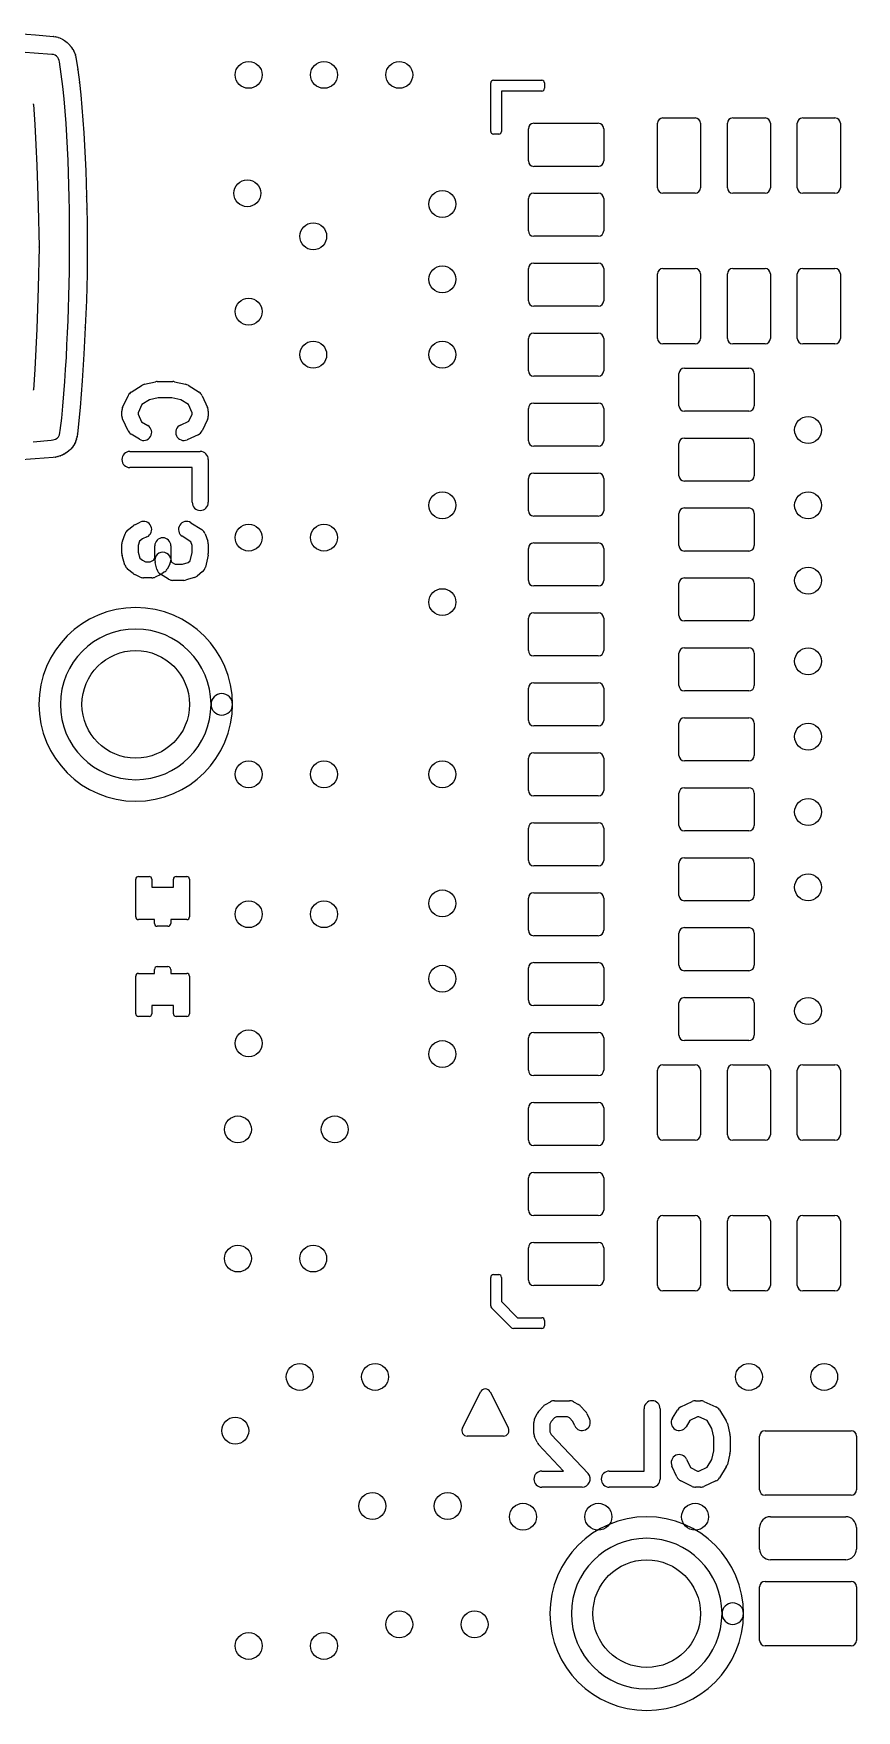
# Model space of a CAD drawing. Extents: x 0 to 45, y 0 to 50.
# Drawn here: x 11.8 to 19.45, y 13.7 to 29.28 of the extents above; entities that cross this region are included whole.
import ezdxf

# ---------------------------------------------------------------- set-up
doc = ezdxf.new("R2010")
doc.units = 0
for name, color, linetype in [('HOLE_1-6', 7, 'CONTINUOUS'), ('Resist-B', 7, 'CONTINUOUS'), ('Symbol-B', 7, 'CONTINUOUS')]:
    doc.layers.add(name, color=color, linetype=linetype)

msp = doc.modelspace()

# ---------------------------------------------------------------- linework, layer by layer
at = {"layer": 'HOLE_1-6'}
for centre in [(13.8, 28.9), (14.5, 28.9), (15.2, 28.9), (13.7875, 27.8), (15.6, 27.7), (14.4, 27.4), (15.6, 27), (13.8, 26.7), (14.4, 26.3), (15.6, 26.3), (19, 25.6), (15.6, 24.9), (19, 24.9), (13.8, 24.6), (14.5, 24.6), (19, 24.2), (15.6, 24), (19, 23.45), (19, 22.75), (13.8, 22.4), (14.5, 22.4), (15.6, 22.4), (19, 22.05), (19, 21.35), (13.8, 21.1), (14.5, 21.1), (15.6, 21.2), (15.6, 20.5), (19, 20.2), (13.8, 19.9), (15.6, 19.8), (13.7, 19.1), (14.6, 19.1), (13.7, 17.9), (14.4, 17.9), (14.275, 16.8), (14.975, 16.8), (18.45, 16.8), (19.15, 16.8), (13.675, 16.3), (14.95, 15.6), (15.65, 15.6), (16.35, 15.5), (17.05, 15.5), (17.95, 15.5), (15.2, 14.5), (15.9, 14.5), (13.8, 14.3), (14.5, 14.3)]:
    msp.add_circle(centre, 0.125, dxfattribs=at)
at = {"layer": 'Resist-B'}
for p, q in [((16.075, 28.85), (16.525, 28.85)), ((16.05, 28.375), (16.05, 28.825)), ((16.525, 28.75), (16.15, 28.75)), ((16.15, 28.75), (16.15, 28.375)), ((16.55, 28.825), (16.55, 28.775)), ((16.4, 28.1), (16.4, 28.4)), ((16.45, 28.45), (17.05, 28.45)), ((17.1, 28.4), (17.1, 28.1)), ((17.6, 27.85), (17.6, 28.45)), ((17.65, 28.5), (17.95, 28.5)), ((18, 28.45), (18, 27.85)), ((18.25, 27.85), (18.25, 28.45)), ((18.3, 28.5), (18.6, 28.5)), ((18.65, 28.45), (18.65, 27.85)), ((18.9, 27.85), (18.9, 28.45)), ((18.95, 28.5), (19.25, 28.5)), ((19.3, 28.45), (19.3, 27.85)), ((16.125, 28.35), (16.075, 28.35)), ((17.05, 28.05), (16.45, 28.05)), ((16.4, 27.45), (16.4, 27.75)), ((16.45, 27.8), (17.05, 27.8)), ((17.1, 27.75), (17.1, 27.45)), ((17.95, 27.8), (17.65, 27.8)), ((18.6, 27.8), (18.3, 27.8)), ((19.25, 27.8), (18.95, 27.8)), ((17.05, 27.4), (16.45, 27.4)), ((16.45, 27.15), (17.05, 27.15)), ((16.4, 26.8), (16.4, 27.1)), ((17.1, 27.1), (17.1, 26.8)), ((17.6, 26.45), (17.6, 27.05)), ((17.65, 27.1), (17.95, 27.1)), ((18, 27.05), (18, 26.45)), ((18.25, 26.45), (18.25, 27.05)), ((18.3, 27.1), (18.6, 27.1)), ((18.65, 27.05), (18.65, 26.45)), ((18.9, 26.45), (18.9, 27.05)), ((18.95, 27.1), (19.25, 27.1)), ((19.3, 27.05), (19.3, 26.45)), ((17.05, 26.75), (16.45, 26.75)), ((16.45, 26.5), (17.05, 26.5)), ((16.4, 26.15), (16.4, 26.45)), ((17.1, 26.45), (17.1, 26.15)), ((17.95, 26.4), (17.65, 26.4)), ((18.6, 26.4), (18.3, 26.4)), ((19.25, 26.4), (18.95, 26.4)), ((17.05, 26.1), (16.45, 26.1)), ((17.8, 25.825), (17.8, 26.125)), ((17.85, 26.175), (18.45, 26.175)), ((18.5, 26.125), (18.5, 25.825)), ((16.4, 25.5), (16.4, 25.8)), ((16.45, 25.85), (17.05, 25.85)), ((17.1, 25.8), (17.1, 25.5)), ((18.45, 25.775), (17.85, 25.775)), ((17.05, 25.45), (16.45, 25.45)), ((17.8, 25.175), (17.8, 25.475)), ((17.85, 25.525), (18.45, 25.525)), ((18.5, 25.475), (18.5, 25.175)), ((16.4, 24.85), (16.4, 25.15)), ((16.45, 25.2), (17.05, 25.2)), ((17.1, 25.15), (17.1, 24.85)), ((18.45, 25.125), (17.85, 25.125)), ((17.05, 24.8), (16.45, 24.8)), ((17.8, 24.525), (17.8, 24.825)), ((17.85, 24.875), (18.45, 24.875)), ((18.5, 24.825), (18.5, 24.525)), ((16.4, 24.2), (16.4, 24.5)), ((16.45, 24.55), (17.05, 24.55)), ((17.1, 24.5), (17.1, 24.2)), ((18.45, 24.475), (17.85, 24.475)), ((17.8, 23.875), (17.8, 24.175)), ((17.85, 24.225), (18.45, 24.225)), ((18.5, 24.175), (18.5, 23.875)), ((17.05, 24.15), (16.45, 24.15)), ((16.4, 23.55), (16.4, 23.85)), ((16.45, 23.9), (17.05, 23.9)), ((17.1, 23.85), (17.1, 23.55)), ((18.45, 23.825), (17.85, 23.825)), ((17.85, 23.575), (18.45, 23.575)), ((17.05, 23.5), (16.45, 23.5)), ((17.8, 23.225), (17.8, 23.525)), ((18.5, 23.525), (18.5, 23.225)), ((16.45, 23.25), (17.05, 23.25)), ((16.4, 22.9), (16.4, 23.2)), ((17.1, 23.2), (17.1, 22.9)), ((18.45, 23.175), (17.85, 23.175)), ((17.85, 22.925), (18.45, 22.925)), ((17.05, 22.85), (16.45, 22.85)), ((17.8, 22.575), (17.8, 22.875)), ((18.5, 22.875), (18.5, 22.575)), ((16.45, 22.6), (17.05, 22.6)), ((16.4, 22.25), (16.4, 22.55)), ((17.1, 22.55), (17.1, 22.25)), ((18.45, 22.525), (17.85, 22.525)), ((17.05, 22.2), (16.45, 22.2)), ((17.8, 21.925), (17.8, 22.225)), ((17.85, 22.275), (18.45, 22.275)), ((18.5, 22.225), (18.5, 21.925)), ((16.4, 21.6), (16.4, 21.9)), ((16.45, 21.95), (17.05, 21.95)), ((17.1, 21.9), (17.1, 21.6)), ((18.45, 21.875), (17.85, 21.875)), ((17.05, 21.55), (16.45, 21.55)), ((17.8, 21.275), (17.8, 21.575)), ((17.85, 21.625), (18.45, 21.625)), ((18.5, 21.575), (18.5, 21.275)), ((12.75, 21.075), (12.75, 21.425)), ((12.775, 21.45), (12.875, 21.45)), ((12.9, 21.425), (12.9, 21.35)), ((13.1, 21.35), (13.1, 21.425)), ((13.125, 21.45), (13.225, 21.45)), ((13.25, 21.425), (13.25, 21.075)), ((12.9, 21.35), (13.1, 21.35)), ((16.4, 20.95), (16.4, 21.25)), ((16.45, 21.3), (17.05, 21.3)), ((17.1, 21.25), (17.1, 20.95)), ((18.45, 21.225), (17.85, 21.225)), ((12.925, 21.05), (12.775, 21.05)), ((12.925, 21.0125), (12.925, 21.05)), ((13.075, 21.05), (13.075, 21.0125)), ((13.225, 21.05), (13.075, 21.05)), ((13.05, 20.9875), (12.95, 20.9875)), ((17.05, 20.9), (16.45, 20.9)), ((17.8, 20.625), (17.8, 20.925)), ((17.85, 20.975), (18.45, 20.975)), ((18.5, 20.925), (18.5, 20.625)), ((12.925, 20.55), (12.925, 20.5875)), ((12.95, 20.6125), (13.05, 20.6125)), ((13.075, 20.5875), (13.075, 20.55)), ((16.4, 20.3), (16.4, 20.6)), ((16.45, 20.65), (17.05, 20.65)), ((17.1, 20.6), (17.1, 20.3)), ((18.45, 20.575), (17.85, 20.575)), ((12.75, 20.175), (12.75, 20.525)), ((12.775, 20.55), (12.925, 20.55)), ((13.075, 20.55), (13.225, 20.55)), ((13.25, 20.525), (13.25, 20.175)), ((17.8, 19.975), (17.8, 20.275)), ((17.85, 20.325), (18.45, 20.325)), ((18.5, 20.275), (18.5, 19.975)), ((12.875, 20.15), (12.775, 20.15)), ((13.1, 20.25), (12.9, 20.25)), ((12.9, 20.25), (12.9, 20.175)), ((13.1, 20.175), (13.1, 20.25)), ((13.225, 20.15), (13.125, 20.15)), ((17.05, 20.25), (16.45, 20.25)), ((16.4, 19.65), (16.4, 19.95)), ((16.45, 20), (17.05, 20)), ((17.1, 19.95), (17.1, 19.65)), ((18.45, 19.925), (17.85, 19.925)), ((17.6, 19.05), (17.6, 19.65)), ((17.65, 19.7), (17.95, 19.7)), ((18, 19.65), (18, 19.05)), ((18.25, 19.05), (18.25, 19.65)), ((18.3, 19.7), (18.6, 19.7)), ((18.65, 19.65), (18.65, 19.05)), ((18.9, 19.05), (18.9, 19.65)), ((18.95, 19.7), (19.25, 19.7)), ((19.3, 19.65), (19.3, 19.05)), ((17.05, 19.6), (16.45, 19.6)), ((16.45, 19.35), (17.05, 19.35)), ((16.4, 19), (16.4, 19.3)), ((17.1, 19.3), (17.1, 19)), ((17.05, 18.95), (16.45, 18.95)), ((17.95, 19), (17.65, 19)), ((18.6, 19), (18.3, 19)), ((19.25, 19), (18.95, 19)), ((16.4, 18.35), (16.4, 18.65)), ((16.45, 18.7), (17.05, 18.7)), ((17.1, 18.65), (17.1, 18.35)), ((17.05, 18.3), (16.45, 18.3)), ((17.6, 17.65), (17.6, 18.25)), ((17.65, 18.3), (17.95, 18.3)), ((18, 18.25), (18, 17.65)), ((18.25, 17.65), (18.25, 18.25)), ((18.3, 18.3), (18.6, 18.3)), ((18.65, 18.25), (18.65, 17.65)), ((18.9, 17.65), (18.9, 18.25)), ((18.95, 18.3), (19.25, 18.3)), ((19.3, 18.25), (19.3, 17.65)), ((16.4, 17.7), (16.4, 18)), ((16.45, 18.05), (17.05, 18.05)), ((17.1, 18), (17.1, 17.7)), ((16.05, 17.46036), (16.05, 17.725)), ((16.075, 17.75), (16.125, 17.75)), ((16.15, 17.725), (16.15, 17.5)), ((17.05, 17.65), (16.45, 17.65)), ((16.15, 17.5), (16.3, 17.35)), ((17.95, 17.6), (17.65, 17.6)), ((18.6, 17.6), (18.3, 17.6)), ((19.25, 17.6), (18.95, 17.6)), ((16.24268, 17.25732), (16.05732, 17.44268)), ((16.3, 17.35), (16.525, 17.35)), ((16.55, 17.325), (16.55, 17.275)), ((16.525, 17.25), (16.26036, 17.25)), ((18.55, 15.75), (18.55, 16.25)), ((18.6, 16.3), (19.4, 16.3)), ((19.45, 16.25), (19.45, 15.75)), ((19.4, 15.7), (18.6, 15.7)), ((18.55, 14.35), (18.55, 14.85)), ((18.6, 14.9), (19.4, 14.9)), ((19.45, 14.85), (19.45, 14.35)), ((19.4, 14.3), (18.6, 14.3))]:
    msp.add_line(p, q, dxfattribs=at)
for centre in [(12.75, 23.05), (17.5, 14.6)]:
    msp.add_circle(centre, 0.5, dxfattribs=at)
for centre, radius, start, end in [((16.075, 28.825), 0.025, 90, 180), ((16.525, 28.825), 0.025, 0, 90), ((16.525, 28.775), 0.025, -90, 0), ((16.075, 28.375), 0.025, 180, -90), ((16.125, 28.375), 0.025, -90, 0), ((16.45, 28.4), 0.05, 90, 180), ((17.05, 28.4), 0.05, 0, 90), ((17.65, 28.45), 0.05, 90, 180), ((17.95, 28.45), 0.05, 0, 90), ((18.3, 28.45), 0.05, 90, 180), ((18.6, 28.45), 0.05, 0, 90), ((18.95, 28.45), 0.05, 90, 180), ((19.25, 28.45), 0.05, 0, 90), ((16.45, 28.1), 0.05, 180, -90), ((17.05, 28.1), 0.05, -90, 0), ((16.45, 27.75), 0.05, 90, 180), ((17.05, 27.75), 0.05, 0, 90), ((17.65, 27.85), 0.05, 180, -90), ((17.95, 27.85), 0.05, -90, 0), ((18.3, 27.85), 0.05, 180, -90), ((18.6, 27.85), 0.05, -90, 0), ((18.95, 27.85), 0.05, 180, -90), ((19.25, 27.85), 0.05, -90, 0), ((16.45, 27.45), 0.05, 180, -90), ((17.05, 27.45), 0.05, -90, 0), ((16.45, 27.1), 0.05, 90, 180), ((17.05, 27.1), 0.05, 0, 90), ((17.65, 27.05), 0.05, 90, 180), ((17.95, 27.05), 0.05, 0, 90), ((18.3, 27.05), 0.05, 90, 180), ((18.6, 27.05), 0.05, 0, 90), ((18.95, 27.05), 0.05, 90, 180), ((19.25, 27.05), 0.05, 0, 90), ((16.45, 26.8), 0.05, 180, -90), ((17.05, 26.8), 0.05, -90, 0), ((16.45, 26.45), 0.05, 90, 180), ((17.05, 26.45), 0.05, 0, 90), ((17.65, 26.45), 0.05, 180, -90), ((17.95, 26.45), 0.05, -90, 0), ((18.3, 26.45), 0.05, 180, -90), ((18.6, 26.45), 0.05, -90, 0), ((18.95, 26.45), 0.05, 180, -90), ((19.25, 26.45), 0.05, -90, 0), ((16.45, 26.15), 0.05, 180, -90), ((17.05, 26.15), 0.05, -90, 0), ((17.85, 26.125), 0.05, 90, 180), ((18.45, 26.125), 0.05, 0, 90), ((16.45, 25.8), 0.05, 90, 180), ((17.05, 25.8), 0.05, 0, 90), ((17.85, 25.825), 0.05, 180, -90), ((18.45, 25.825), 0.05, -90, 0), ((16.45, 25.5), 0.05, 180, -90), ((17.05, 25.5), 0.05, -90, 0), ((17.85, 25.475), 0.05, 90, 180), ((18.45, 25.475), 0.05, 0, 90), ((16.45, 25.15), 0.05, 90, 180), ((17.05, 25.15), 0.05, 0, 90), ((17.85, 25.175), 0.05, 180, -90), ((18.45, 25.175), 0.05, -90, 0), ((16.45, 24.85), 0.05, 180, -90), ((17.05, 24.85), 0.05, -90, 0), ((17.85, 24.825), 0.05, 90, 180), ((18.45, 24.825), 0.05, 0, 90), ((16.45, 24.5), 0.05, 90, 180), ((17.05, 24.5), 0.05, 0, 90), ((17.85, 24.525), 0.05, 180, -90), ((18.45, 24.525), 0.05, -90, 0), ((16.45, 24.2), 0.05, 180, -90), ((17.05, 24.2), 0.05, -90, 0), ((17.85, 24.175), 0.05, 90, 180), ((18.45, 24.175), 0.05, 0, 90), ((16.45, 23.85), 0.05, 90, 180), ((17.05, 23.85), 0.05, 0, 90), ((17.85, 23.875), 0.05, 180, -90), ((18.45, 23.875), 0.05, -90, 0), ((16.45, 23.55), 0.05, 180, -90), ((17.05, 23.55), 0.05, -90, 0), ((17.85, 23.525), 0.05, 90, 180), ((18.45, 23.525), 0.05, 0, 90), ((16.45, 23.2), 0.05, 90, 180), ((17.05, 23.2), 0.05, 0, 90), ((17.85, 23.225), 0.05, 180, -90), ((18.45, 23.225), 0.05, -90, 0), ((17.85, 22.875), 0.05, 90, 180), ((18.45, 22.875), 0.05, 0, 90), ((16.45, 22.9), 0.05, 180, -90), ((17.05, 22.9), 0.05, -90, 0), ((16.45, 22.55), 0.05, 90, 180), ((17.05, 22.55), 0.05, 0, 90), ((17.85, 22.575), 0.05, 180, -90), ((18.45, 22.575), 0.05, -90, 0), ((16.45, 22.25), 0.05, 180, -90), ((17.05, 22.25), 0.05, -90, 0), ((17.85, 22.225), 0.05, 90, 180), ((18.45, 22.225), 0.05, 0, 90), ((16.45, 21.9), 0.05, 90, 180), ((17.05, 21.9), 0.05, 0, 90), ((17.85, 21.925), 0.05, 180, -90), ((18.45, 21.925), 0.05, -90, 0), ((16.45, 21.6), 0.05, 180, -90), ((17.05, 21.6), 0.05, -90, 0), ((17.85, 21.575), 0.05, 90, 180), ((18.45, 21.575), 0.05, 0, 90), ((12.775, 21.425), 0.025, 90, 180), ((12.875, 21.425), 0.025, 0, 90), ((13.125, 21.425), 0.025, 90, 180), ((13.225, 21.425), 0.025, 0, 90), ((16.45, 21.25), 0.05, 90, 180), ((17.05, 21.25), 0.05, 0, 90), ((17.85, 21.275), 0.05, 180, -90), ((18.45, 21.275), 0.05, -90, 0), ((12.775, 21.075), 0.025, 180, -90), ((13.225, 21.075), 0.025, -90, 0), ((12.95, 21.0125), 0.025, 180, -90), ((13.05, 21.0125), 0.025, -90, 0), ((16.45, 20.95), 0.05, 180, -90), ((17.05, 20.95), 0.05, -90, 0), ((17.85, 20.925), 0.05, 90, 180), ((18.45, 20.925), 0.05, 0, 90), ((12.95, 20.5875), 0.025, 90, 180), ((13.05, 20.5875), 0.025, 0, 90), ((16.45, 20.6), 0.05, 90, 180), ((17.05, 20.6), 0.05, 0, 90), ((17.85, 20.625), 0.05, 180, -90), ((18.45, 20.625), 0.05, -90, 0), ((12.775, 20.525), 0.025, 90, 180), ((13.225, 20.525), 0.025, 0, 90), ((16.45, 20.3), 0.05, 180, -90), ((17.05, 20.3), 0.05, -90, 0), ((17.85, 20.275), 0.05, 90, 180), ((18.45, 20.275), 0.05, 0, 90), ((12.775, 20.175), 0.025, 180, -90), ((12.875, 20.175), 0.025, -90, 0), ((13.125, 20.175), 0.025, 180, -90), ((13.225, 20.175), 0.025, -90, 0), ((16.45, 19.95), 0.05, 90, 180), ((17.05, 19.95), 0.05, 0, 90), ((17.85, 19.975), 0.05, 180, -90), ((18.45, 19.975), 0.05, -90, 0), ((16.45, 19.65), 0.05, 180, -90), ((17.05, 19.65), 0.05, -90, 0), ((17.65, 19.65), 0.05, 90, 180), ((17.95, 19.65), 0.05, 0, 90), ((18.3, 19.65), 0.05, 90, 180), ((18.6, 19.65), 0.05, 0, 90), ((18.95, 19.65), 0.05, 90, 180), ((19.25, 19.65), 0.05, 0, 90), ((16.45, 19.3), 0.05, 90, 180), ((17.05, 19.3), 0.05, 0, 90), ((17.65, 19.05), 0.05, 180, -90), ((17.95, 19.05), 0.05, -90, 0), ((18.3, 19.05), 0.05, 180, -90), ((18.6, 19.05), 0.05, -90, 0), ((18.95, 19.05), 0.05, 180, -90), ((19.25, 19.05), 0.05, -90, 0), ((16.45, 19), 0.05, 180, -90), ((17.05, 19), 0.05, -90, 0), ((16.45, 18.65), 0.05, 90, 180), ((17.05, 18.65), 0.05, 0, 90), ((16.45, 18.35), 0.05, 180, -90), ((17.05, 18.35), 0.05, -90, 0), ((17.65, 18.25), 0.05, 90, 180), ((17.95, 18.25), 0.05, 0, 90), ((18.3, 18.25), 0.05, 90, 180), ((18.6, 18.25), 0.05, 0, 90), ((18.95, 18.25), 0.05, 90, 180), ((19.25, 18.25), 0.05, 0, 90), ((16.45, 18), 0.05, 90, 180), ((17.05, 18), 0.05, 0, 90), ((16.075, 17.725), 0.025, 90, 180), ((16.125, 17.725), 0.025, 0, 90), ((16.45, 17.7), 0.05, 180, -90), ((17.05, 17.7), 0.05, -90, 0), ((17.65, 17.65), 0.05, 180, -90), ((17.95, 17.65), 0.05, -90, 0), ((18.3, 17.65), 0.05, 180, -90), ((18.6, 17.65), 0.05, -90, 0), ((18.95, 17.65), 0.05, 180, -90), ((19.25, 17.65), 0.05, -90, 0), ((16.075, 17.46036), 0.025, 180, -135), ((16.525, 17.325), 0.025, 0, 90), ((16.26036, 17.275), 0.025, -135, -90), ((16.525, 17.275), 0.025, -90, 0), ((18.6, 16.25), 0.05, 90, 180), ((19.4, 16.25), 0.05, 0, 90), ((18.6, 15.75), 0.05, 180, -90), ((19.4, 15.75), 0.05, -90, 0), ((18.6, 14.85), 0.05, 90, 180), ((19.4, 14.85), 0.05, 0, 90), ((18.6, 14.35), 0.05, 180, -90), ((19.4, 14.35), 0.05, -90, 0)]:
    msp.add_arc(centre, radius, start, end, dxfattribs=at)
at = {"layer": 'Symbol-B'}
for p, q in [((11.6504, 29.28418), (11.81902, 29.2712)), ((11.8193, 29.27118), (11.98658, 29.25732)), ((11.98955, 29.25699), (12.00511, 29.25476)), ((12.01036, 29.25372), (12.02472, 29.25006)), ((12.02943, 29.24861), (12.04376, 29.24341)), ((12.04802, 29.24163), (12.06212, 29.23499)), ((12.06588, 29.23301), (12.07948, 29.22513)), ((12.08301, 29.22288), (12.09599, 29.21383)), ((12.09921, 29.21138), (12.11161, 29.20115)), ((12.11438, 29.19869), (12.12619, 29.18738)), ((12.1287, 29.18479), (12.13982, 29.17248)), ((12.14201, 29.16988), (12.15235, 29.15675)), ((12.15442, 29.15392), (12.16371, 29.14024)), ((11.80448, 29.10299), (11.6373, 29.1147)), ((11.97161, 29.0907), (11.80448, 29.10299)), ((11.9868, 29.08803), (11.97161, 29.0907)), ((12.00138, 29.08234), (11.9868, 29.08803)), ((12.01446, 29.07381), (12.00138, 29.08234)), ((12.02526, 29.06271), (12.01446, 29.07381)), ((12.03346, 29.0495), (12.02526, 29.06271)), ((12.0392, 29.035), (12.03346, 29.0495)), ((12.04256, 29.01991), (12.0392, 29.035)), ((12.05813, 28.90602), (12.04256, 29.01991)), ((12.16573, 29.137), (12.17372, 29.12305)), ((12.1757, 29.11923), (12.18222, 29.10516)), ((12.18401, 29.10074), (12.18891, 29.0868)), ((12.19044, 29.08155), (12.1939, 29.0667)), ((12.19461, 29.06305), (12.21235, 28.94905)), ((12.07177, 28.79189), (12.05813, 28.90602)), ((12.21255, 28.94757), (12.22704, 28.83173)), ((12.08363, 28.67754), (12.07177, 28.79189)), ((12.09386, 28.56302), (12.08363, 28.67754)), ((12.22717, 28.83065), (12.23916, 28.71412)), ((12.23923, 28.7134), (12.24955, 28.59644)), ((11.80046, 28.626), (11.81244, 28.43854)), ((12.10263, 28.44833), (12.09386, 28.56302)), ((12.24959, 28.59588), (12.25861, 28.47875)), ((11.81248, 28.43796), (11.82235, 28.24878)), ((12.11004, 28.33355), (12.10263, 28.44833)), ((12.25865, 28.47827), (12.26655, 28.36098)), ((11.82237, 28.24834), (11.83056, 28.05898)), ((12.11629, 28.21869), (12.11004, 28.33355)), ((12.12152, 28.10381), (12.11629, 28.21869)), ((12.26657, 28.36058), (12.27351, 28.24318)), ((12.27353, 28.24282), (12.27963, 28.12531)), ((11.83058, 28.05862), (11.8374, 27.8691)), ((12.12582, 27.98892), (12.12152, 28.10381)), ((12.27965, 28.12497), (12.28496, 28.00742)), ((12.1293, 27.87401), (12.12582, 27.98892)), ((12.28498, 28.0071), (12.28954, 27.8895)), ((11.8374, 27.86886), (11.84332, 27.67923)), ((12.13196, 27.75911), (12.1293, 27.87401)), ((12.13395, 27.6442), (12.13196, 27.75911)), ((12.28956, 27.88916), (12.2933, 27.77154)), ((12.29331, 27.7712), (12.29625, 27.65357)), ((11.84332, 27.67907), (11.85384, 27.30079)), ((12.13527, 27.52926), (12.13395, 27.6442)), ((12.29625, 27.65321), (12.29836, 27.5356)), ((12.1358, 27.18567), (12.13527, 27.52926)), ((12.29836, 27.53522), (12.2996, 27.41758)), ((11.85384, 27.29799), (11.84314, 26.91983)), ((12.29999, 27.29907), (12.29762, 27.05121)), ((12.2996, 27.41722), (12.29999, 27.29971)), ((12.1345, 27.07193), (12.1358, 27.18567)), ((12.13237, 26.95819), (12.1345, 27.07193)), ((12.29761, 27.05039), (12.29118, 26.8026)), ((11.84314, 26.91969), (11.83722, 26.73007)), ((12.12587, 26.73079), (12.12947, 26.8445)), ((12.12947, 26.8445), (12.13237, 26.95819)), ((11.83722, 26.72983), (11.83042, 26.54034)), ((12.12158, 26.61712), (12.12587, 26.73079)), ((12.29116, 26.80192), (12.28133, 26.55408)), ((11.8304, 26.53998), (11.82227, 26.35065)), ((12.11114, 26.38987), (12.11665, 26.50348)), ((12.11665, 26.50348), (12.12158, 26.61712)), ((12.28131, 26.55352), (12.26873, 26.30577)), ((11.82225, 26.35019), (11.81239, 26.16109)), ((12.10509, 26.2763), (12.11114, 26.38987)), ((12.09841, 26.16277), (12.10509, 26.2763)), ((12.2687, 26.30521), (12.25335, 26.05772)), ((11.81236, 26.16053), (11.80046, 25.97312)), ((12.08289, 25.93582), (12.09105, 26.04928)), ((12.09105, 26.04928), (12.09841, 26.16277)), ((12.2533, 26.057), (12.23443, 25.81005)), ((12.83228, 26.02472), (12.93416, 26.0481)), ((12.95094, 26.05), (13.09528, 26.05)), ((13.11205, 26.0481), (13.21394, 26.02472)), ((12.07372, 25.82241), (12.08289, 25.93582)), ((12.62806, 25.80757), (12.679, 25.91861)), ((12.70715, 25.95077), (12.80904, 26.01505)), ((12.87828, 25.88138), (12.80604, 25.8358)), ((12.95944, 25.9), (12.87828, 25.88138)), ((13.08679, 25.9), (12.95944, 25.9)), ((13.16795, 25.88138), (13.08679, 25.9)), ((13.24019, 25.8358), (13.16795, 25.88138)), ((13.23719, 26.01505), (13.33908, 25.95077)), ((13.36723, 25.91861), (13.41817, 25.80757)), ((12.06275, 25.7092), (12.07372, 25.82241)), ((12.23432, 25.80885), (12.20958, 25.56358)), ((12.62123, 25.72955), (12.62123, 25.7763)), ((12.80604, 25.8358), (12.77123, 25.75992)), ((12.77123, 25.75992), (12.77123, 25.74675)), ((12.77123, 25.74675), (12.80508, 25.67684)), ((13.275, 25.75992), (13.24019, 25.8358)), ((13.2433, 25.68128), (13.275, 25.74675)), ((13.275, 25.74675), (13.275, 25.75992)), ((13.425, 25.7763), (13.425, 25.72955)), ((12.04118, 25.55565), (12.04593, 25.57595)), ((12.04593, 25.57595), (12.04898, 25.59629)), ((12.04898, 25.59629), (12.06275, 25.7092)), ((12.2092, 25.56065), (12.20618, 25.54193)), ((12.67967, 25.59166), (12.62873, 25.69686)), ((12.78444, 25.51362), (12.70803, 25.56037)), ((12.80508, 25.67684), (12.86272, 25.64158)), ((13.16589, 25.64577), (13.2433, 25.68128)), ((13.4175, 25.69686), (13.36656, 25.59166)), ((11.79704, 25.48992), (11.96257, 25.5063)), ((11.96257, 25.5063), (11.98294, 25.5092)), ((11.98294, 25.5092), (12.00301, 25.51451)), ((12.00301, 25.51451), (12.02046, 25.52352)), ((12.02046, 25.52352), (12.03321, 25.53747)), ((12.03321, 25.53747), (12.04118, 25.55565)), ((12.12612, 25.40396), (12.11184, 25.39289)), ((12.14278, 25.41935), (12.12979, 25.4071)), ((12.15778, 25.43612), (12.14608, 25.42277)), ((12.17107, 25.4543), (12.16083, 25.43999)), ((12.18252, 25.47373), (12.17373, 25.45845)), ((12.19208, 25.49437), (12.18477, 25.47813)), ((12.19968, 25.51581), (12.19378, 25.49865)), ((12.20535, 25.53783), (12.20092, 25.52)), ((13.33034, 25.55618), (13.22845, 25.50943)), ((11.81406, 25.33151), (11.64565, 25.31887)), ((11.98167, 25.34509), (11.81436, 25.33153)), ((12.00306, 25.34781), (11.98406, 25.34535)), ((12.02529, 25.35251), (12.00739, 25.34856)), ((12.0472, 25.35922), (12.02954, 25.35365)), ((12.0684, 25.36778), (12.05126, 25.3607)), ((12.08879, 25.37815), (12.07236, 25.36962)), ((12.10812, 25.39026), (12.09265, 25.38038)), ((12.69623, 25.4), (13.35, 25.4)), ((13.275, 25.25), (12.69623, 25.25)), ((13.275, 24.9276), (13.275, 25.25)), ((13.425, 25.325), (13.425, 24.9276)), ((12.62574, 24.56618), (12.65121, 24.63631)), ((12.67474, 24.66919), (12.72568, 24.7101)), ((12.74135, 24.71978), (12.79229, 24.74316)), ((13.26266, 24.73843), (13.36455, 24.67414)), ((13.39502, 24.63631), (13.42049, 24.56618)), ((12.62123, 24.45292), (12.62123, 24.54058)), ((12.78503, 24.56538), (12.77123, 24.52738)), ((12.77123, 24.52738), (12.77123, 24.4636)), ((12.81236, 24.58733), (12.78503, 24.56538)), ((12.85487, 24.60684), (12.81236, 24.58733)), ((12.92689, 24.40774), (12.92689, 24.52305)), ((13.07689, 24.52305), (13.07689, 24.38864)), ((13.2628, 24.56098), (13.18262, 24.61157)), ((13.275, 24.52738), (13.2628, 24.56098)), ((13.275, 24.46141), (13.275, 24.52738)), ((13.425, 24.54058), (13.425, 24.45292)), ((12.64968, 24.34433), (12.62421, 24.43199)), ((12.77123, 24.4636), (12.78712, 24.40892)), ((12.78712, 24.40892), (12.81236, 24.38864)), ((12.81236, 24.38864), (12.83997, 24.37597)), ((12.83997, 24.37597), (12.88361, 24.37597)), ((12.88361, 24.37597), (12.91377, 24.38981)), ((12.91377, 24.38981), (12.91914, 24.3935)), ((12.91914, 24.3935), (12.92689, 24.40774)), ((12.94636, 24.3052), (12.92938, 24.36949)), ((13.06775, 24.35276), (13.04228, 24.306)), ((13.0744, 24.40779), (13.0837, 24.37261)), ((13.0837, 24.37261), (13.1164, 24.3526)), ((13.1164, 24.3526), (13.18596, 24.3526)), ((13.18596, 24.3526), (13.23786, 24.36847)), ((13.23786, 24.36847), (13.25725, 24.38405)), ((13.25725, 24.38405), (13.275, 24.46141)), ((13.4231, 24.43615), (13.39763, 24.32511)), ((12.72568, 24.26587), (12.67474, 24.30678)), ((12.79229, 24.23281), (12.74135, 24.25619)), ((12.9, 24.22597), (12.82358, 24.22597)), ((12.98223, 24.25619), (12.93129, 24.23281)), ((13.05614, 24.21362), (12.97973, 24.26037)), ((13.01893, 24.28009), (12.99345, 24.26256)), ((13.19717, 24.2026), (13.09528, 24.2026)), ((13.29552, 24.22925), (13.21911, 24.20588)), ((13.37149, 24.2834), (13.32054, 24.24249)), ((15.78618, 16.32236), (15.95528, 16.66056)), ((16.04472, 16.66056), (16.21382, 16.32236)), ((16.49409, 16.47807), (16.54084, 16.52901)), ((16.56022, 16.54416), (16.60698, 16.56963)), ((16.64286, 16.57877), (16.78312, 16.57877)), ((16.819, 16.56963), (16.86575, 16.54416)), ((16.88513, 16.52901), (16.93188, 16.47807)), ((17.81666, 16.52033), (17.92186, 16.57127)), ((17.95455, 16.57877), (18.0013, 16.57877)), ((18.03257, 16.57194), (18.14361, 16.521)), ((16.45097, 16.27453), (16.45097, 16.37642)), ((16.45781, 16.40771), (16.48119, 16.45865)), ((16.61259, 16.38535), (16.60097, 16.36003)), ((16.64293, 16.4184), (16.61259, 16.38535)), ((16.66196, 16.42877), (16.64293, 16.4184)), ((16.76402, 16.42877), (16.66196, 16.42877)), ((16.78304, 16.4184), (16.76402, 16.42877)), ((16.81338, 16.38535), (16.78304, 16.4184)), ((16.83184, 16.34513), (16.81338, 16.38535)), ((16.94478, 16.45865), (16.96816, 16.40771)), ((17.475, 15.925), (17.475, 16.50377)), ((17.625, 16.50377), (17.625, 15.85)), ((17.73862, 16.41556), (17.78537, 16.49197)), ((17.90184, 16.39492), (17.86658, 16.33728)), ((17.97175, 16.42877), (17.90184, 16.39492)), ((17.98492, 16.42877), (17.97175, 16.42877)), ((18.0608, 16.39396), (17.98492, 16.42877)), ((18.10638, 16.32172), (18.0608, 16.39396)), ((18.17577, 16.49285), (18.24005, 16.39096)), ((18.24972, 16.36772), (18.2731, 16.26584)), ((16.1691, 16.25), (15.8309, 16.25)), ((16.48118, 16.1923), (16.4578, 16.24325)), ((16.60097, 16.36003), (16.60097, 16.29092)), ((16.60097, 16.29092), (16.61241, 16.26598)), ((16.61241, 16.26598), (16.95468, 15.90133)), ((18.125, 16.24056), (18.10638, 16.32172)), ((18.125, 16.11321), (18.125, 16.24056)), ((18.275, 16.24906), (18.275, 16.10472)), ((16.72674, 15.925), (16.49467, 16.17225)), ((18.10638, 16.03205), (18.125, 16.11321)), ((18.2731, 16.08795), (18.24972, 15.98606)), ((16.52597, 15.925), (16.72674, 15.925)), ((17.1526, 15.925), (17.475, 15.925)), ((17.78118, 15.86966), (17.73443, 15.97155)), ((17.87077, 16.03411), (17.90628, 15.9567)), ((17.90628, 15.9567), (17.97175, 15.925)), ((17.97175, 15.925), (17.98492, 15.925)), ((17.98492, 15.925), (18.0608, 15.95981)), ((18.0608, 15.95981), (18.10638, 16.03205)), ((18.24005, 15.96281), (18.17577, 15.86092)), ((16.9, 15.775), (16.52597, 15.775)), ((17.55, 15.775), (17.1526, 15.775)), ((17.92186, 15.7825), (17.81666, 15.83344)), ((18.0013, 15.775), (17.95455, 15.775)), ((18.14361, 15.83277), (18.03257, 15.78183)), ((18.65, 15.5), (19.35, 15.5)), ((18.55, 15.2), (18.55, 15.4)), ((19.45, 15.4), (19.45, 15.2)), ((19.35, 15.1), (18.65, 15.1))]:
    msp.add_line(p, q, dxfattribs=at)
for centre, radius, start, end in [((11.81518, 29.22135), 0.05, 85.273472, 85.598439), ((11.98245, 29.20749), 0.05, 81.837491, 85.264736), ((11.99802, 29.20527), 0.05, 75.710827, 81.84347), ((12.01237, 29.20161), 0.05, 70.05018, 75.698463), ((12.0267, 29.19641), 0.05, 64.757397, 70.047569), ((12.0408, 29.18976), 0.05, 59.891224, 64.76616), ((12.05441, 29.18187), 0.05, 55.108433, 59.907973), ((12.06739, 29.17282), 0.05, 50.470296, 55.107913), ((12.07979, 29.16258), 0.05, 46.231629, 50.476752), ((12.0916, 29.15128), 0.05, 42.089437, 46.227419), ((12.10272, 29.13896), 0.05, 38.201638, 42.096662), ((12.11306, 29.12583), 0.05, 34.182724, 38.204282), ((12.12234, 29.11216), 0.05, 29.790367, 34.172547), ((12.13033, 29.0982), 0.05, 24.868768, 29.799456), ((12.13685, 29.08415), 0.05, 19.380912, 24.846693), ((12.14174, 29.07021), 0.05, 13.107985, 19.376514), ((12.1452, 29.05536), 0.05, 8.846343, 13.110102), ((12.16294, 28.94136), 0.05, 7.134966, 8.842573), ((12.17743, 28.82552), 0.05, 5.888455, 7.131076), ((12.18942, 28.709), 0.05, 5.048158, 5.876037), ((11.75057, 28.62269), 0.05, 3.795781, 7.942095), ((12.19974, 28.59205), 0.05, 4.393432, 5.040169), ((11.76254, 28.43535), 0.05, 2.991711, 3.657073), ((12.20876, 28.47491), 0.05, 3.852947, 4.404305), ((11.77242, 28.24618), 0.05, 2.476113, 2.986112), ((12.21666, 28.35762), 0.05, 3.394051, 3.851619), ((12.2236, 28.24023), 0.05, 2.969421, 3.382743), ((11.78061, 28.05682), 0.05, 2.062994, 2.477222), ((12.2297, 28.12272), 0.05, 2.579148, 2.972155), ((12.23501, 28.00516), 0.05, 2.223294, 2.587769), ((11.78743, 27.8673), 0.05, 1.788121, 2.059633), ((12.23958, 27.88756), 0.05, 1.833572, 2.222216), ((12.24333, 27.76995), 0.05, 1.432669, 1.823471), ((11.79334, 27.67767), 0.05, 1.604504, 1.787365), ((12.24625, 27.65339), 0.05, -0.206264, 0.206265), ((12.24837, 27.5347), 0.05, 0.595974, 1.026156), ((11.80386, 27.2994), 0.05, -1.615959, 1.593151), ((12.2496, 27.41705), 0.05, 0.194805, 0.602989), ((12.24999, 27.29954), 0.05, -0.538564, 0.18964), ((12.24762, 27.05169), 0.05, -1.489653, -0.546932), ((11.79316, 26.92124), 0.05, -1.776311, -1.620446), ((11.78722, 26.72995), 0.05, -0.13751, 0.13751), ((12.2412, 26.8039), 0.05, -2.269542, -1.486729), ((11.78045, 26.54213), 0.05, -2.464663, -2.056291), ((12.23137, 26.55606), 0.05, -2.911614, -2.271059), ((11.77232, 26.3528), 0.05, -2.992309, -2.458859), ((12.21879, 26.3083), 0.05, -3.542742, -2.905839), ((11.76246, 26.16369), 0.05, -3.623511, -2.98341), ((12.20345, 26.06081), 0.05, -4.370579, -3.548557), ((12.95094, 25.975), 0.075, 90, 102.924773), ((13.09528, 25.975), 0.075, 77.07925, 90), ((11.75056, 25.97629), 0.05, -7.805943, -3.634578), ((12.74717, 25.88734), 0.075, 122.249128, 155.356539), ((12.84906, 25.95162), 0.075, 102.928196, 122.246862), ((13.19717, 25.95162), 0.075, 57.750872, 77.076453), ((13.29906, 25.88734), 0.075, 24.641216, 57.753138), ((12.18458, 25.81386), 0.05, -5.751648, -4.370563), ((12.69623, 25.7763), 0.075, 155.358784, 180), ((12.69623, 25.72955), 0.075, 180, -154.162781), ((13.35, 25.72955), 0.075, -25.840735, 0), ((13.35, 25.7763), 0.075, 0, 24.643461), ((12.15983, 25.5686), 0.05, -9.147751, -5.76025), ((12.74717, 25.62435), 0.075, -154.159265, -121.459584), ((12.82358, 25.5776), 0.075, -121.456363, 58.540416), ((13.19717, 25.5776), 0.075, 114.648159, -65.353011), ((13.29906, 25.62435), 0.075, -65.351841, -25.837219), ((12.09549, 25.44348), 0.05, -52.222504, -46.67881), ((12.10848, 25.45573), 0.05, -46.685637, -41.234116), ((12.12016, 25.46907), 0.05, -41.213947, -35.567556), ((12.13039, 25.48338), 0.05, -35.558989, -29.907553), ((12.13918, 25.49866), 0.05, -29.908339, -24.240622), ((12.1465, 25.51491), 0.05, -24.258053, -18.975375), ((12.1524, 25.53206), 0.05, -18.967698, -13.961886), ((12.15682, 25.54988), 0.05, -13.944535, -9.153682), ((11.81032, 25.38137), 0.05, -85.710275, -85.367201), ((11.97763, 25.39493), 0.05, -85.365771, -82.606204), ((11.99663, 25.39739), 0.05, -82.610589, -77.568052), ((12.01451, 25.40134), 0.05, -77.55073, -72.500802), ((12.03216, 25.40691), 0.05, -72.496284, -67.546129), ((12.04932, 25.41399), 0.05, -67.564385, -62.55602), ((12.06574, 25.42252), 0.05, -62.548342, -57.437018), ((12.0812, 25.4324), 0.05, -57.428625, -52.206511), ((12.69623, 25.325), 0.075, 90, -90), ((13.35, 25.325), 0.075, 0, 90), ((13.35, 24.9276), 0.075, 180, 0), ((12.7217, 24.61071), 0.075, 128.764798, 160.040392), ((12.77264, 24.65162), 0.075, 114.658289, 128.764798), ((12.82358, 24.675), 0.075, -65.341711, 114.653767), ((13.22264, 24.675), 0.075, 57.750872, -122.250884), ((13.32453, 24.61071), 0.075, 19.959608, 57.750872), ((12.69623, 24.54058), 0.075, 160.040392, 180), ((13.00189, 24.52305), 0.075, 0, 180), ((13.35, 24.54058), 0.075, 0, 19.959608), ((12.69623, 24.45292), 0.075, 180, -163.795411), ((12.7217, 24.36526), 0.075, -163.795411, -128.764798), ((13.00189, 24.38864), 0.075, 14.794114, -165.205124), ((13.00189, 24.38864), 0.075, -28.581194, 0), ((13.32453, 24.34188), 0.075, -51.235202, -12.92075), ((13.35, 24.45292), 0.075, -12.92075, 0), ((12.77264, 24.32435), 0.075, -128.764798, -114.658289), ((12.82358, 24.30097), 0.075, -114.658289, -90), ((12.9, 24.30097), 0.075, -90, -65.341711), ((13.01887, 24.32435), 0.075, -165.205886, -121.456363), ((12.95094, 24.32435), 0.075, -65.341711, -55.472985), ((12.97642, 24.34188), 0.075, -55.472985, -28.581194), ((13.09528, 24.2776), 0.075, -121.456363, -90), ((13.19717, 24.2776), 0.075, -90, -72.990506), ((13.27358, 24.30097), 0.075, -72.990506, -51.235202), ((12.75, 23.05), 0.9, 0, 180), ((12.75, 23.05), 0.7, 0, 180), ((13.55, 23.05), 0.1, 0, 180), ((12.75, 23.05), 0.9, 180, 0), ((12.75, 23.05), 0.7, 180, 0), ((13.55, 23.05), 0.1, 180, 0), ((16, 16.6382), 0.05, 26.565051, 153.434949), ((16.5961, 16.4783), 0.075, 118.581194, 137.45858), ((16.64286, 16.50377), 0.075, 90, 118.581194), ((16.78312, 16.50377), 0.075, 61.418806, 90), ((16.82987, 16.4783), 0.075, 42.54142, 61.418806), ((17.55, 16.50377), 0.075, 0, 180), ((17.84935, 16.45283), 0.075, 115.840735, 148.540416), ((17.95455, 16.50377), 0.075, 90, 115.837219), ((18.0013, 16.50377), 0.075, 65.358784, 90), ((18.11234, 16.45283), 0.075, 32.249128, 65.356539), ((16.52597, 16.37642), 0.075, 155.341711, 180), ((16.54935, 16.42736), 0.075, 137.45858, 155.341711), ((16.9, 16.37642), 0.075, -155.341711, 24.653767), ((16.87662, 16.42736), 0.075, 24.658289, 42.54142), ((17.8026, 16.37642), 0.075, 148.543637, -31.459584), ((18.17662, 16.35094), 0.075, 12.928196, 32.246862), ((15.8309, 16.3), 0.05, 153.434949, -90), ((16.1691, 16.3), 0.05, -90, 26.565051), ((16.52597, 16.27453), 0.075, 180, -155.351841), ((18.2, 16.24906), 0.075, 0, 12.924773), ((16.54935, 16.22358), 0.075, -155.351841, -136.80999), ((17.8026, 16.00283), 0.075, 24.648159, -155.353011), ((18.2, 16.10472), 0.075, -12.92075, 0), ((16.52597, 15.85), 0.075, 90, -90), ((16.9, 15.85), 0.075, -90, 43.186552), ((17.1526, 15.85), 0.075, 90, -90), ((18.17662, 16.00283), 0.075, -32.249128, -12.923547), ((17.55, 15.85), 0.075, -90, 0), ((17.84935, 15.90094), 0.075, -155.351841, -115.837219), ((17.95455, 15.85), 0.075, -115.840735, -90), ((18.0013, 15.85), 0.075, -90, -65.356539), ((18.11234, 15.90094), 0.075, -65.358784, -32.246862), ((17.5, 14.6), 0.9, 0, 180), ((18.65, 15.4), 0.1, 90, 180), ((19.35, 15.4), 0.1, 0, 90), ((17.5, 14.6), 0.7, 0, 180), ((18.65, 15.2), 0.1, 180, -90), ((19.35, 15.2), 0.1, -90, 0), ((18.3, 14.6), 0.1, 0, 180), ((17.5, 14.6), 0.9, 180, 0), ((17.5, 14.6), 0.7, 180, 0), ((18.3, 14.6), 0.1, 180, 0)]:
    msp.add_arc(centre, radius, start, end, dxfattribs=at)

doc.saveas('drawing.dxf')
